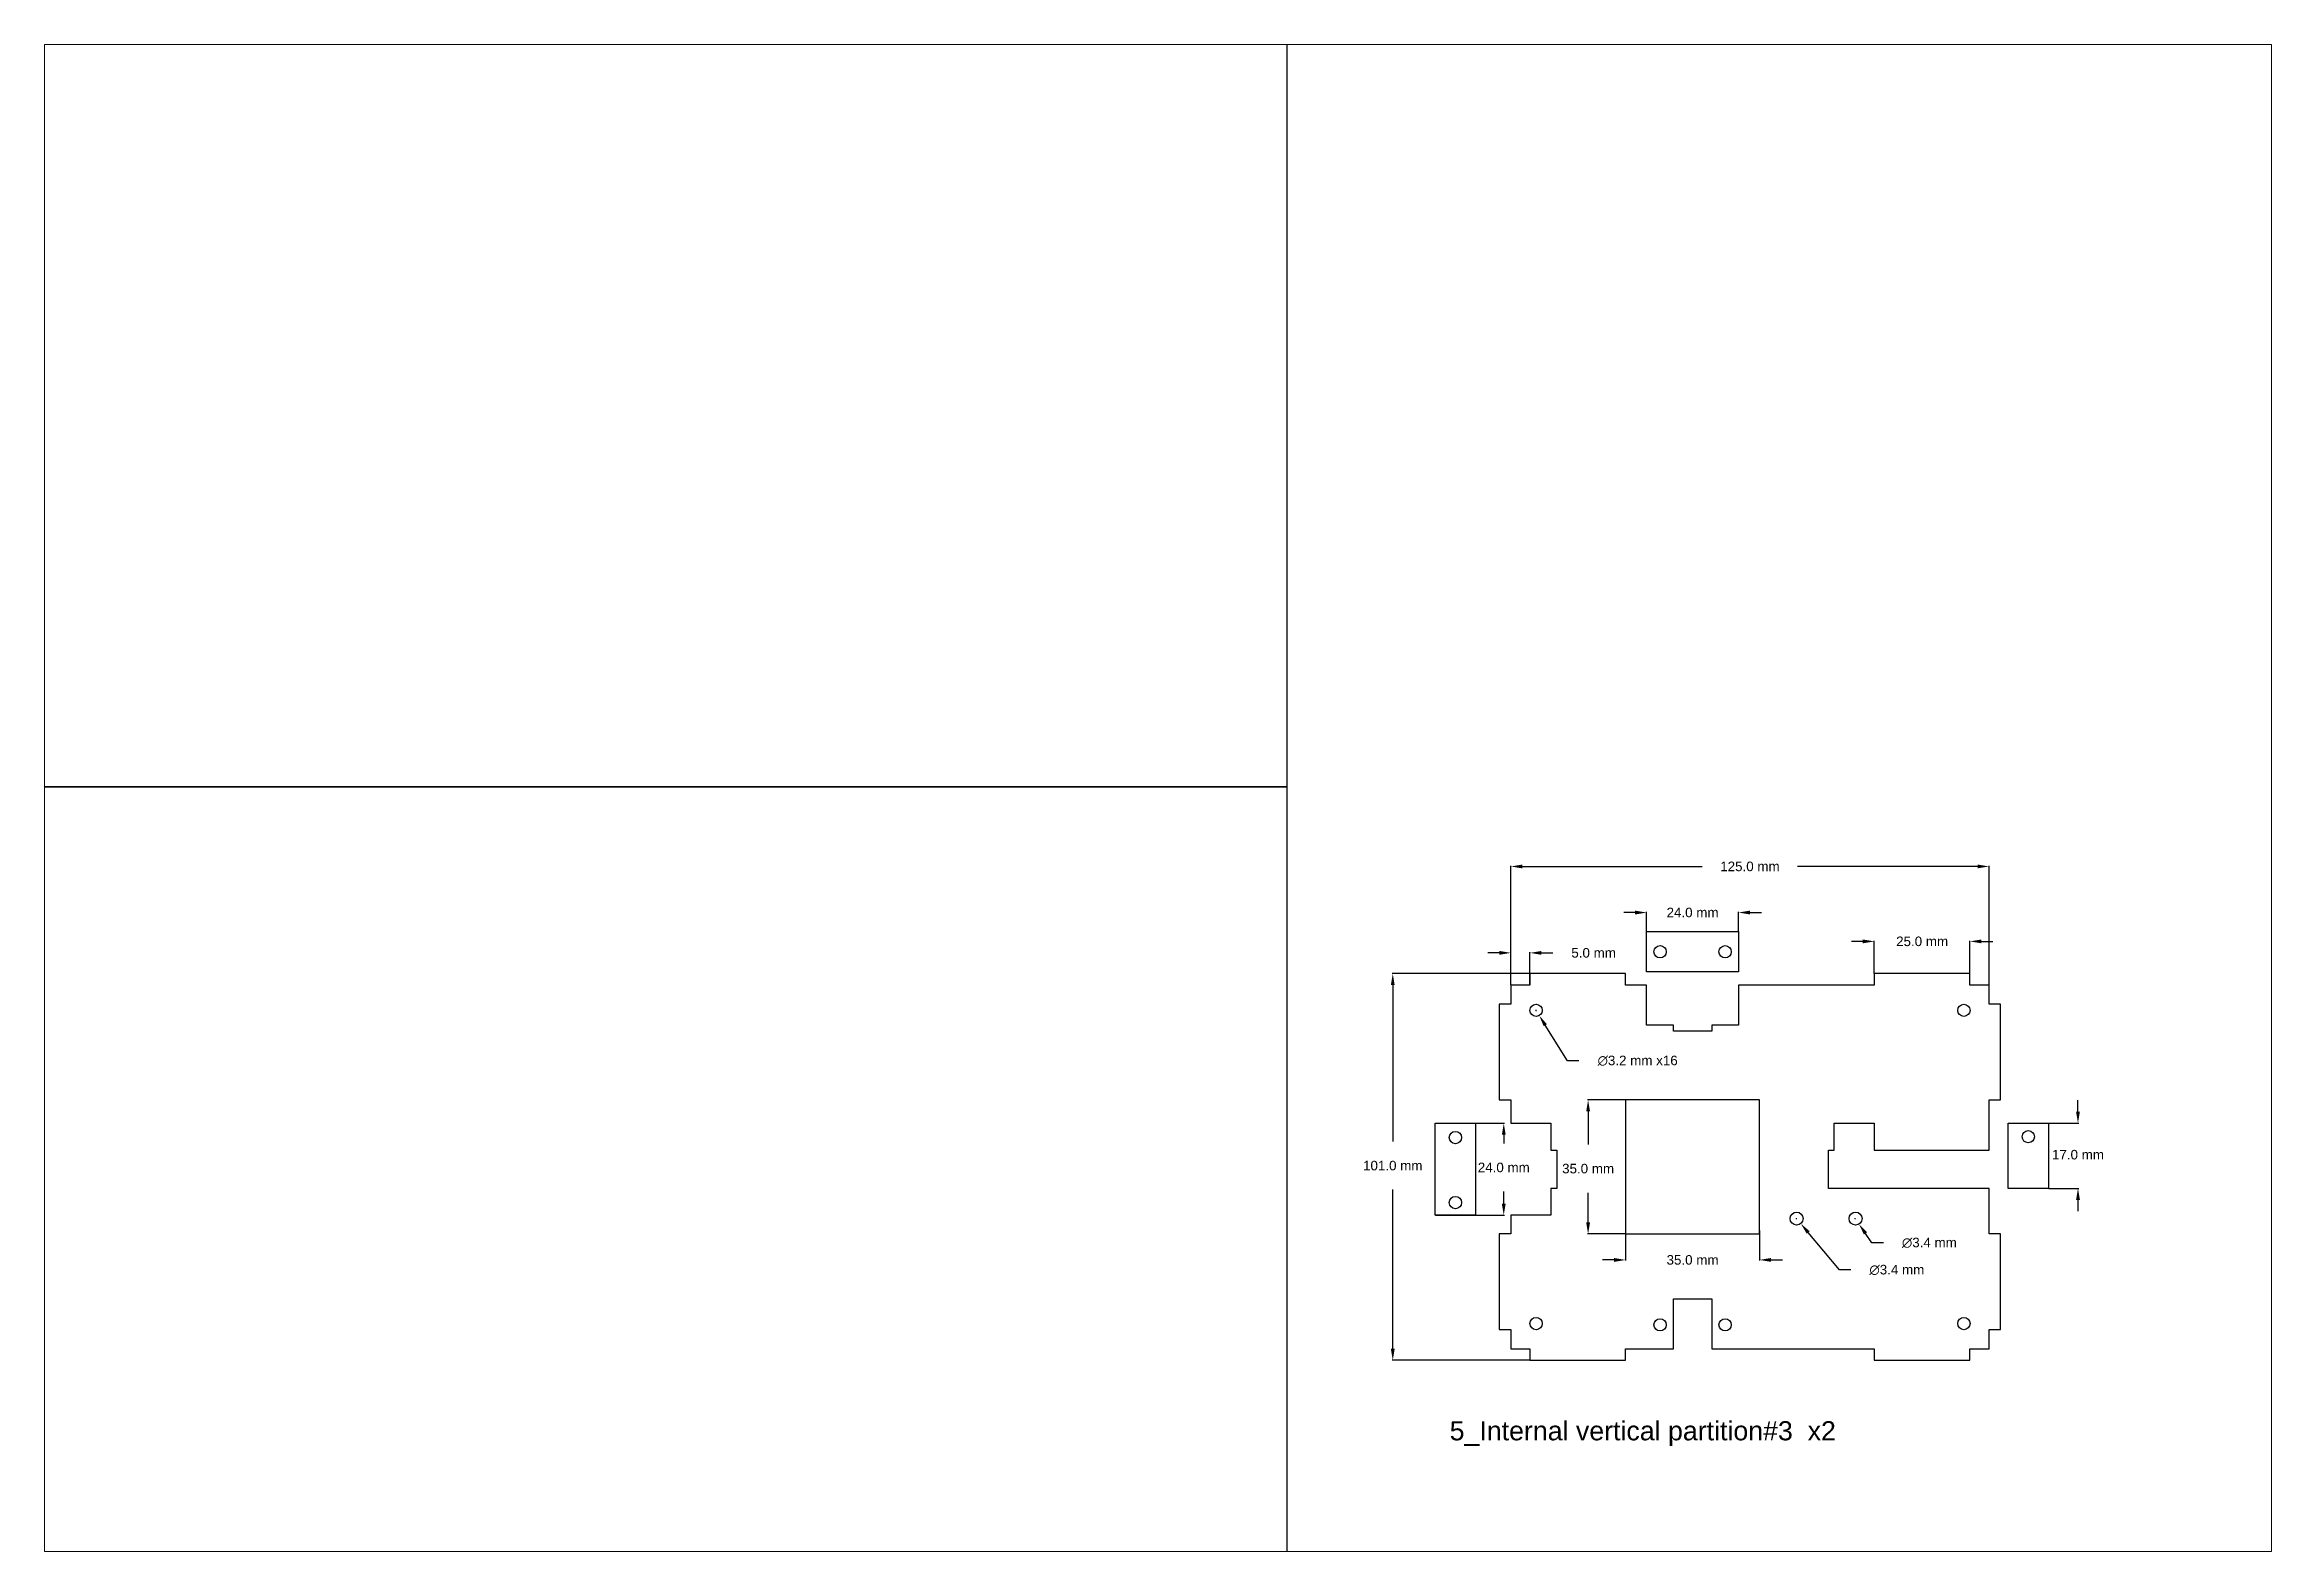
# Paper-space layout 'Layout5' of a CAD drawing. Header units: millimetres. Extents: x -16.6 to 27, y -6.2 to 23.3.
# The model-space entities are those that its viewports show. They can reach past a viewport. Long polylines and large blocks are cut down to what shows.
import ezdxf

# ---------------------------------------------------------------- set-up
doc = ezdxf.new("R2010")
doc.units = ezdxf.units.MM
doc.header["$MEASUREMENT"] = 0
doc.layers.add('2.0_Components + Annotation', color=7, linetype='Continuous')
doc.layers.add('2.1_Components', color=7, linetype='Continuous')
doc.styles.get("Standard").update_dxf_attribs({"font": 'arial.ttf'})
doc.dimstyles.get("Standard").update_dxf_attribs({"dimtxt": 0.18, "dimasz": 0.18, "dimexe": 0.18, "dimexo": 0.0625, "dimgap": 0.09, "dimtad": 0, "dimtih": 1, "dimtoh": 1, "dimdec": 4, "dimzin": 0, "dimdsep": 46, "dimtxsty": 'Standard', "dimcen": 0.09, "dimadec": 0, "dimazin": 0, "dimtfac": 1, "dimtdec": 4, "dimtofl": 0, "dimtmove": 0, "dimatfit": 3, "dimfxl": 0, "dimtolj": 1, "dimtzin": 0, "dimarcsym": 0})
picture_1 = doc.add_image_def('image4.jpg', size_in_pixel=(1247, 758))
picture_2 = doc.add_image_def('image10.jpg', size_in_pixel=(1247, 758))
picture_3 = doc.add_image_def('image12.jpg', size_in_pixel=(1247, 758))

# ---------------------------------------------------------------- blocks, each defined once
blk = doc.blocks.new('*D36')
at = {"layer": '2.0_Components + Annotation', "color": 0, "lineweight": -2}
for p, q in [((2080208, 149170.89), (2080208, 149202.01)), ((2080211, 149201.83), (2080258.04, 149201.83)), ((2080330, 149201.83), (2080282.96, 149201.83)), ((2080333, 149170.89), (2080333, 149202.01))]:
    blk.add_line(p, q, dxfattribs=at)
at = {"layer": '2.0_Components + Annotation', "color": 0}
for points in [[(2080211, 149202.33), (2080211, 149201.33), (2080208, 149201.83)], [(2080330, 149202.33), (2080330, 149201.33), (2080333, 149201.83)]]:
    blk.add_solid(points, dxfattribs=at)
at = {"layer": 'Defpoints', "color": 0}
for p in [(2080208, 149201.83), (2080208, 149170.83), (2080333, 149170.83)]:
    blk.add_point(p, dxfattribs=at)
at = {"layer": '2.0_Components + Annotation', "color": 0, "insert": (2080270.5, 149201.83), "char_height": 2.5, "attachment_point": 5}
blk.add_mtext('\\A1;125.0 mm', dxfattribs=at)
blk = doc.blocks.new('*D37')
at = {"layer": '2.0_Components + Annotation', "color": 0, "lineweight": -2}
for p, q in [((2080212.94, 149173.83), (2080176.97, 149173.83)), ((2080177.15, 149170.83), (2080177.15, 149129.94)), ((2080177.15, 149075.83), (2080177.15, 149117.39)), ((2080212.94, 149072.83), (2080176.97, 149072.83))]:
    blk.add_line(p, q, dxfattribs=at)
at = {"layer": '2.0_Components + Annotation', "color": 0}
for points in [[(2080176.65, 149170.83), (2080177.65, 149170.83), (2080177.15, 149173.83)], [(2080176.65, 149075.83), (2080177.65, 149075.83), (2080177.15, 149072.83)]]:
    blk.add_solid(points, dxfattribs=at)
at = {"layer": 'Defpoints', "color": 0}
for p in [(2080213, 149173.83), (2080177.15, 149072.83), (2080213, 149072.83)]:
    blk.add_point(p, dxfattribs=at)
at = {"layer": '2.0_Components + Annotation', "color": 0, "insert": (2080177.15, 149123.67), "char_height": 2.5, "attachment_point": 5}
blk.add_mtext('\\A1;101.0 mm', dxfattribs=at)
blk = doc.blocks.new('*D38')
at = {"layer": '2.0_Components + Annotation', "color": 0, "lineweight": -2}
for p, q in [((2080205, 149179.25), (2080202, 149179.25)), ((2080208, 149170.89), (2080208, 149179.43)), ((2080213, 149170.89), (2080213, 149179.43)), ((2080216, 149179.25), (2080219, 149179.25))]:
    blk.add_line(p, q, dxfattribs=at)
at = {"layer": '2.0_Components + Annotation', "color": 0}
for points in [[(2080205, 149179.75), (2080205, 149178.75), (2080208, 149179.25)], [(2080216, 149179.75), (2080216, 149178.75), (2080213, 149179.25)]]:
    blk.add_solid(points, dxfattribs=at)
at = {"layer": 'Defpoints', "color": 0}
for p in [(2080213, 149179.25), (2080208, 149170.83), (2080213, 149170.83)]:
    blk.add_point(p, dxfattribs=at)
at = {"layer": '2.0_Components + Annotation', "color": 0, "insert": (2080229.64, 149179.25), "char_height": 2.5, "attachment_point": 5}
blk.add_mtext('\\A1;5.0 mm', dxfattribs=at)
blk = doc.blocks.new('*D39')
at = {"layer": '2.0_Components + Annotation', "color": 0, "lineweight": -2}
for p, q in [((2080300, 149182.25), (2080297, 149182.25)), ((2080303, 149173.89), (2080303, 149182.43)), ((2080328, 149173.89), (2080328, 149182.43)), ((2080331, 149182.25), (2080334, 149182.25))]:
    blk.add_line(p, q, dxfattribs=at)
at = {"layer": '2.0_Components + Annotation', "color": 0}
for points in [[(2080300, 149182.75), (2080300, 149181.75), (2080303, 149182.25)], [(2080331, 149182.75), (2080331, 149181.75), (2080328, 149182.25)]]:
    blk.add_solid(points, dxfattribs=at)
at = {"layer": 'Defpoints', "color": 0}
for p in [(2080328, 149182.25), (2080303, 149173.83), (2080328, 149173.83)]:
    blk.add_point(p, dxfattribs=at)
at = {"layer": '2.0_Components + Annotation', "color": 0, "insert": (2080315.5, 149182.25), "char_height": 2.5, "attachment_point": 5}
blk.add_mtext('\\A1;25.0 mm', dxfattribs=at)
blk = doc.blocks.new('*D40')
at = {"layer": '2.0_Components + Annotation', "color": 0, "lineweight": -2}
for p, q in [((2080237.94, 149140.83), (2080228.02, 149140.83)), ((2080228.2, 149137.83), (2080228.2, 149129.16)), ((2080228.2, 149108.83), (2080228.2, 149116.6)), ((2080237.94, 149105.83), (2080228.02, 149105.83))]:
    blk.add_line(p, q, dxfattribs=at)
at = {"layer": '2.0_Components + Annotation', "color": 0}
for points in [[(2080227.7, 149137.83), (2080228.7, 149137.83), (2080228.2, 149140.83)], [(2080227.7, 149108.83), (2080228.7, 149108.83), (2080228.2, 149105.83)]]:
    blk.add_solid(points, dxfattribs=at)
at = {"layer": 'Defpoints', "color": 0}
for p in [(2080238, 149140.83), (2080228.2, 149105.83), (2080238, 149105.83)]:
    blk.add_point(p, dxfattribs=at)
at = {"layer": '2.0_Components + Annotation', "color": 0, "insert": (2080228.2, 149122.88), "char_height": 2.5, "attachment_point": 5}
blk.add_mtext('\\A1;35.0 mm', dxfattribs=at)
blk = doc.blocks.new('*D45')
at = {"layer": '2.0_Components + Annotation', "color": 0, "lineweight": -2}
for p, q in [((2080282.61, 149109.83), (2080282.79, 149109.83)), ((2080282.7, 149109.74), (2080282.7, 149109.92)), ((2080293.89, 149096.41), (2080285.71, 149106.22)), ((2080296.89, 149096.41), (2080293.89, 149096.41))]:
    blk.add_line(p, q, dxfattribs=at)
at = {"layer": '2.0_Components + Annotation', "color": 0}
blk.add_solid([(2080286.09, 149106.54), (2080285.33, 149105.9), (2080283.79, 149108.52)], dxfattribs=at)
at = {"layer": 'Defpoints', "color": 0}
for p in [(2080281.61, 149111.13), (2080283.79, 149108.52)]:
    blk.add_point(p, dxfattribs=at)
at = {"layer": '2.0_Components + Annotation', "color": 0, "insert": (2080308.89, 149096.41), "char_height": 2.5, "attachment_point": 5}
blk.add_mtext('\\A1;∅3.4 mm', dxfattribs=at)
blk = doc.blocks.new('*D41')
at = {"layer": '2.0_Components + Annotation', "color": 0, "lineweight": -2}
for p, q in [((2080297.92, 149109.83), (2080298.1, 149109.83)), ((2080298.01, 149109.74), (2080298.01, 149109.92)), ((2080302.39, 149103.5), (2080300.69, 149105.96)), ((2080305.39, 149103.5), (2080302.39, 149103.5))]:
    blk.add_line(p, q, dxfattribs=at)
at = {"layer": '2.0_Components + Annotation', "color": 0}
blk.add_solid([(2080301.1, 149106.25), (2080300.28, 149105.68), (2080298.98, 149108.43)], dxfattribs=at)
at = {"layer": 'Defpoints', "color": 0}
for p in [(2080297.04, 149111.22), (2080298.98, 149108.43)]:
    blk.add_point(p, dxfattribs=at)
at = {"layer": '2.0_Components + Annotation', "color": 0, "insert": (2080317.39, 149103.5), "char_height": 2.5, "attachment_point": 5}
blk.add_mtext('\\A1;∅3.4 mm', dxfattribs=at)
blk = doc.blocks.new('*D42')
at = {"layer": '2.0_Components + Annotation', "color": 0, "lineweight": -2}
for p, q in [((2080214.5, 149164.24), (2080214.68, 149164.24)), ((2080214.59, 149164.15), (2080214.59, 149164.33)), ((2080222.82, 149151.07), (2080217.02, 149160.35)), ((2080225.82, 149151.07), (2080222.82, 149151.07))]:
    blk.add_line(p, q, dxfattribs=at)
at = {"layer": '2.0_Components + Annotation', "color": 0}
blk.add_solid([(2080217.44, 149160.61), (2080216.59, 149160.08), (2080215.43, 149162.89)], dxfattribs=at)
at = {"layer": 'Defpoints', "color": 0}
for p in [(2080213.75, 149165.59), (2080215.43, 149162.89)]:
    blk.add_point(p, dxfattribs=at)
at = {"layer": '2.0_Components + Annotation', "color": 0, "insert": (2080241.15, 149151.07), "char_height": 2.5, "attachment_point": 5}
blk.add_mtext('\\A1;∅3.2 mm x16', dxfattribs=at)
blk = doc.blocks.new('*D46')
at = {"layer": '2.0_Components + Annotation', "color": 0, "lineweight": -2}
for p, q in [((2080238, 149106.76), (2080238, 149098.85)), ((2080273, 149106.76), (2080273, 149098.85)), ((2080235, 149099.03), (2080232, 149099.03)), ((2080276, 149099.03), (2080279, 149099.03))]:
    blk.add_line(p, q, dxfattribs=at)
at = {"layer": '2.0_Components + Annotation', "color": 0}
for points in [[(2080235, 149099.53), (2080235, 149098.53), (2080238, 149099.03)], [(2080276, 149099.53), (2080276, 149098.53), (2080273, 149099.03)]]:
    blk.add_solid(points, dxfattribs=at)
at = {"layer": 'Defpoints', "color": 0}
for p in [(2080238, 149106.83), (2080273, 149106.83), (2080273, 149099.03)]:
    blk.add_point(p, dxfattribs=at)
at = {"layer": '2.0_Components + Annotation', "color": 0, "insert": (2080255.5, 149099.03), "char_height": 2.5, "attachment_point": 5}
blk.add_mtext('\\A1;35.0 mm', dxfattribs=at)
blk = doc.blocks.new('*D43')
at = {"layer": '2.0_Components + Annotation', "color": 0, "lineweight": -2}
for p, q in [((2080188.32, 149134.73), (2080206.34, 149134.73)), ((2080206.16, 149131.73), (2080206.16, 149129.45)), ((2080206.16, 149113.73), (2080206.16, 149116.9)), ((2080188.32, 149110.73), (2080206.34, 149110.73))]:
    blk.add_line(p, q, dxfattribs=at)
at = {"layer": '2.0_Components + Annotation', "color": 0}
for points in [[(2080205.66, 149131.73), (2080206.66, 149131.73), (2080206.16, 149134.73)], [(2080205.66, 149113.73), (2080206.66, 149113.73), (2080206.16, 149110.73)]]:
    blk.add_solid(points, dxfattribs=at)
at = {"layer": 'Defpoints', "color": 0}
for p in [(2080188.26, 149134.73), (2080188.26, 149110.73), (2080206.16, 149110.73)]:
    blk.add_point(p, dxfattribs=at)
at = {"layer": '2.0_Components + Annotation', "color": 0, "insert": (2080206.16, 149123.18), "char_height": 2.5, "attachment_point": 5}
blk.add_mtext('\\A1;24.0 mm', dxfattribs=at)
blk = doc.blocks.new('*D47')
at = {"layer": '2.0_Components + Annotation', "color": 0, "lineweight": -2}
for p, q in [((2080240.5, 149189.79), (2080237.5, 149189.79)), ((2080243.5, 149184.87), (2080243.5, 149189.97)), ((2080267.5, 149184.87), (2080267.5, 149189.97)), ((2080270.5, 149189.79), (2080273.5, 149189.79))]:
    blk.add_line(p, q, dxfattribs=at)
at = {"layer": '2.0_Components + Annotation', "color": 0}
for points in [[(2080240.5, 149190.29), (2080240.5, 149189.29), (2080243.5, 149189.79)], [(2080270.5, 149190.29), (2080270.5, 149189.29), (2080267.5, 149189.79)]]:
    blk.add_solid(points, dxfattribs=at)
at = {"layer": 'Defpoints', "color": 0}
for p in [(2080267.5, 149189.79), (2080243.5, 149184.81), (2080267.5, 149184.81)]:
    blk.add_point(p, dxfattribs=at)
at = {"layer": '2.0_Components + Annotation', "color": 0, "insert": (2080255.5, 149189.79), "char_height": 2.5, "attachment_point": 5}
blk.add_mtext('\\A1;24.0 mm', dxfattribs=at)
blk = doc.blocks.new('*D44')
at = {"layer": '2.0_Components + Annotation', "color": 0, "lineweight": -2}
for p, q in [((2080356.23, 149137.73), (2080356.23, 149140.73)), ((2080348.57, 149134.73), (2080356.41, 149134.73)), ((2080348.57, 149117.73), (2080356.41, 149117.73)), ((2080356.23, 149114.73), (2080356.23, 149111.73))]:
    blk.add_line(p, q, dxfattribs=at)
at = {"layer": '2.0_Components + Annotation', "color": 0}
for points in [[(2080355.73, 149137.73), (2080356.73, 149137.73), (2080356.23, 149134.73)], [(2080355.73, 149114.73), (2080356.73, 149114.73), (2080356.23, 149117.73)]]:
    blk.add_solid(points, dxfattribs=at)
at = {"layer": 'Defpoints', "color": 0}
for p in [(2080348.5, 149134.73), (2080348.5, 149117.73), (2080356.23, 149117.73)]:
    blk.add_point(p, dxfattribs=at)
at = {"layer": '2.0_Components + Annotation', "color": 0, "insert": (2080356.23, 149126.52), "char_height": 2.5, "attachment_point": 5}
blk.add_mtext('\\A1;17.0 mm', dxfattribs=at)

msp = doc.modelspace()

# ---------------------------------------------------------------- linework, layer by layer
at = {"layer": '2.0_Components + Annotation'}
for points in [[(2080255.5, 149184.81), (2080267.5, 149184.81), (2080267.5, 149174.31), (2080243.5, 149174.31), (2080243.5, 149184.81)], [(2080260.5, 149087.33), (2080260.5, 149087.33), (2080260.5, 149075.83), (2080303, 149075.83), (2080303, 149072.83), (2080328, 149072.83), (2080328, 149075.83), (2080333, 149075.83), (2080333, 149080.83), (2080336, 149080.83), (2080336, 149105.83), (2080333, 149105.83), (2080333, 149117.73), (2080291, 149117.73), (2080291, 149127.73), (2080292.5, 149127.73), (2080292.5, 149134.73), (2080303, 149134.73), (2080303, 149127.73), (2080333, 149127.73), (2080333, 149140.83), (2080336, 149140.83), (2080336, 149165.83), (2080333, 149165.83), (2080333, 149170.83), (2080328, 149170.83), (2080328, 149173.83), (2080303, 149173.83), (2080303, 149170.83), (2080267.5, 149170.83), (2080267.5, 149160.33), (2080260.5, 149160.33), (2080260.5, 149158.83), (2080250.5, 149158.83), (2080250.5, 149160.33), (2080243.5, 149160.33), (2080243.5, 149170.83), (2080238, 149170.83), (2080238, 149173.83), (2080213, 149173.83), (2080213, 149170.83), (2080208, 149170.83), (2080208, 149165.83), (2080205, 149165.83), (2080205, 149140.83), (2080208, 149140.83), (2080208, 149134.73), (2080218.5, 149134.73), (2080218.5, 149127.73), (2080220, 149127.73), (2080220, 149117.73), (2080218.5, 149117.73), (2080218.5, 149110.73), (2080208, 149110.73), (2080208, 149105.83), (2080205, 149105.83), (2080205, 149080.83), (2080208, 149080.83), (2080208, 149075.83), (2080213, 149075.83), (2080213, 149072.83), (2080238, 149072.83), (2080238, 149075.83), (2080250.5, 149075.83), (2080250.5, 149087.33), (2080250.5, 149087.33), (2080250.5, 149088.83), (2080260.5, 149088.83)], [(2080188.26, 149122.73), (2080188.26, 149134.73), (2080198.76, 149134.73), (2080198.76, 149110.73), (2080188.26, 149110.73)], [(2080338, 149122.73), (2080338, 149134.73), (2080348.5, 149134.73), (2080348.5, 149117.73), (2080338, 149117.73)]]:
    msp.add_lwpolyline(points, close=True, dxfattribs=at)
for centre, radius in [((2080247, 149179.56), 1.6), ((2080264, 149179.56), 1.6), ((2080214.59, 149164.24), 1.6), ((2080326.41, 149164.24), 1.6), ((2080193.51, 149131), 1.6), ((2080343.25, 149131.23), 1.6), ((2080193.51, 149114), 1.6), ((2080282.7, 149109.83), 1.7), ((2080298.1, 149109.83), 1.7), ((2080214.59, 149082.41), 1.6), ((2080247, 149082.08), 1.6), ((2080264, 149082.08), 1.6), ((2080326.41, 149082.41), 1.6)]:
    msp.add_circle(centre, radius, dxfattribs=at)
at = {"layer": '2.1_Components', "color": 0}
msp.add_lwpolyline([(2080238, 149105.83), (2080273, 149105.83), (2080273, 149140.83), (2080238, 149140.83)], close=True, dxfattribs=at)

# ---------------------------------------------------------------- texts
at = {"layer": '2.0_Components + Annotation', "insert": (2080192.02, 149056.9), "char_height": 5, "attachment_point": 1}
msp.add_mtext_dynamic_manual_height_columns('5_Internal vertical partition#3  x2  ', width=109.7056, gutter_width=301.89, heights=[4.98], dxfattribs=at)

# ---------------------------------------------------------------- dimensions: what is measured, and where the dimension line sits
at = {"layer": '2.0_Components + Annotation'}
for base, p1, p2, picture, middle in [((2080208, 149201.83), (2080333, 149170.83), (2080208, 149170.83), '*D36', (2080270.5, 149201.83)), ((2080267.5, 149189.79), (2080243.5, 149184.81), (2080267.5, 149184.81), '*D47', (2080255.5, 149189.79)), ((2080213, 149179.25), (2080208, 149170.83), (2080213, 149170.83), '*D38', (2080229.64, 149179.25)), ((2080273, 149099.03), (2080238, 149106.83), (2080273, 149106.83), '*D46', (2080255.5, 149099.03))]:
    dim = msp.add_linear_dim(base=base, p1=p1, p2=p2, dimstyle='Standard', override={"dimtxt": 2.5, "dimasz": 3, "dimgap": 5, "dimdec": 1, "dimpost": ' mm'}, dxfattribs=at)
    dim.commit()
    dim.dimension.update_dxf_attribs({"geometry": picture, "text_midpoint": middle})
dim = msp.add_linear_dim(base=(2080328, 149182.25), p1=(2080303, 149173.83), p2=(2080328, 149173.83), dimstyle='Standard', override={"dimtxt": 2.5, "dimasz": 3, "dimgap": 5, "dimdec": 1, "dimpost": ' mm'}, dxfattribs=at)
dim.commit()
dim.dimension.update_dxf_attribs({"geometry": '*D39', "text_midpoint": (2080315.5, 149182.25), "dimtype": 160})
for base, p1, p2, picture, middle in [((2080177.15, 149072.83), (2080213, 149173.83), (2080213, 149072.83), '*D37', (2080177.15, 149123.67)), ((2080228.2, 149105.83), (2080238, 149140.83), (2080238, 149105.83), '*D40', (2080228.2, 149122.88)), ((2080356.23, 149117.73), (2080348.5, 149134.73), (2080348.5, 149117.73), '*D44', (2080356.23, 149126.52)), ((2080206.16, 149110.73), (2080188.26, 149134.73), (2080188.26, 149110.73), '*D43', (2080206.16, 149123.18))]:
    dim = msp.add_linear_dim(base=base, p1=p1, p2=p2, angle=90, dimstyle='Standard', override={"dimtxt": 2.5, "dimasz": 3, "dimgap": 5, "dimdec": 1, "dimpost": ' mm'}, dxfattribs=at)
    dim.commit()
    dim.dimension.update_dxf_attribs({"geometry": picture, "text_midpoint": middle, "dimtype": 160})
dim = msp.add_diameter_dim_2p(p1=(2080213.75, 149165.59), p2=(2080215.43, 149162.89), text='<> x16', dimstyle='Standard', override={"dimtxt": 2.5, "dimasz": 3, "dimgap": 5, "dimdec": 1, "dimpost": ' mm'}, dxfattribs=at)
dim.commit()
dim.dimension.update_dxf_attribs({"geometry": '*D42', "text_midpoint": (2080241.15, 149151.07), "dimtype": 163})
dim = msp.add_diameter_dim_2p(p1=(2080281.61, 149111.13), p2=(2080283.79, 149108.52), dimstyle='Standard', override={"dimtxt": 2.5, "dimasz": 3, "dimgap": 5, "dimdec": 1, "dimpost": ' mm'}, dxfattribs=at)
dim.commit()
dim.dimension.update_dxf_attribs({"geometry": '*D45', "text_midpoint": (2080308.89, 149096.41), "dimtype": 163})
dim = msp.add_diameter_dim_2p(p1=(2080297.04, 149111.22), p2=(2080298.98, 149108.43), dimstyle='Standard', override={"dimtxt": 2.5, "dimasz": 3, "dimgap": 5, "dimdec": 1, "dimpost": ' mm'}, dxfattribs=at)
dim.commit()
dim.dimension.update_dxf_attribs({"geometry": '*D41', "text_midpoint": (2080317.39, 149103.5)})

# ---------------------------------------------------------------- pictures from other files: only their frames are drawn
at = {"layer": '2.1_Components'}
image = msp.add_image(picture_2, insert=(2079819.56, 149222.67), size_in_units=(329.94, 200.55), dxfattribs=at)
image.dxf.flags = 7
image = msp.add_image(picture_3, insert=(2079819.56, 149022.12), size_in_units=(329.94, 200.55), dxfattribs=at)
image.dxf.flags = 7
image = msp.add_image(picture_1, insert=(2079819.56, 148821.57), size_in_units=(329.94, 200.55), dxfattribs=at)
image.dxf.flags = 7

psp = doc.layouts.new('Layout5')

# ---------------------------------------------------------------- viewports
at = {"layer": '2.1_Components', "color": 18, "view_target_point": (2080115.792, 149219.714)}
psp.add_viewport(center=(5.209, 8.516), size=(43.574, 29.47366), view_center_point=(0, 0), view_height=393.6769, dxfattribs=at)

doc.saveas('drawing.dxf')
